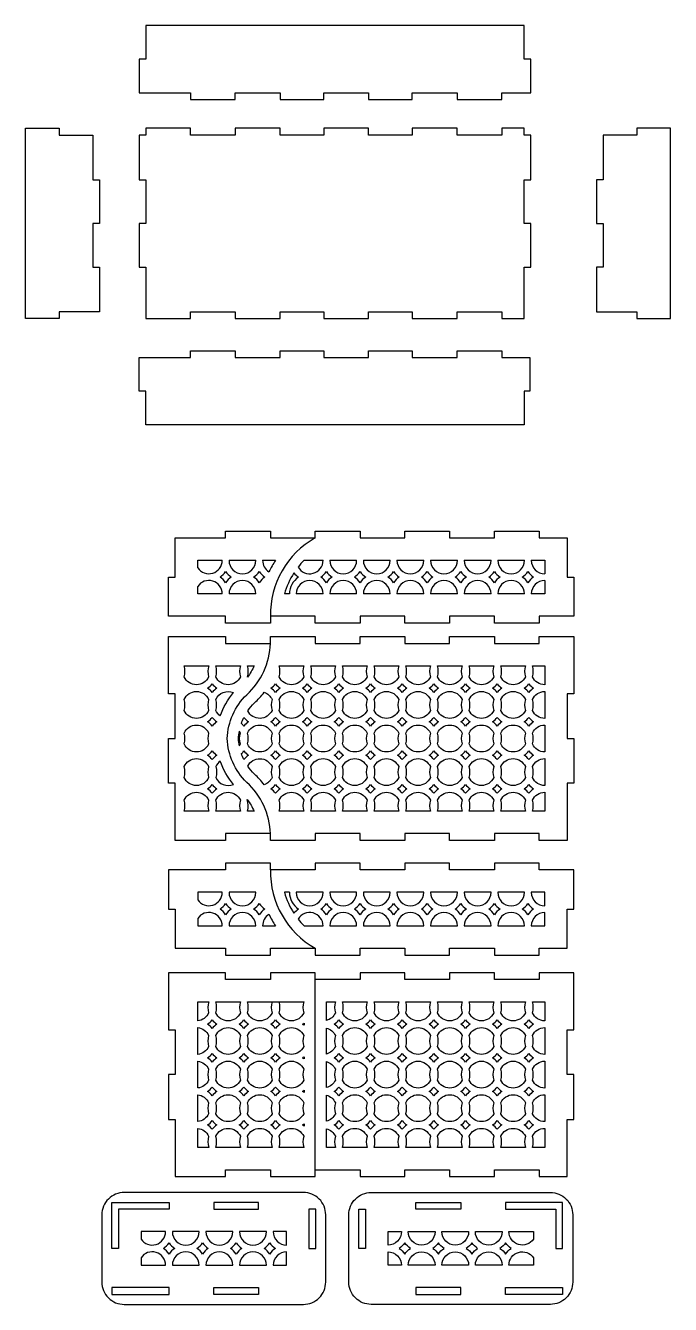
# Model space of a CAD drawing. Header units: millimetres. Extents: x 5253 to 5976, y 1394 to 1966.
# Drawn here: x 5253 to 5541, y 1394 to 1966 of the extents above; entities that cross this region are included whole.
import ezdxf

# ---------------------------------------------------------------- set-up
doc = ezdxf.new("R2010")
doc.units = ezdxf.units.MM

msp = doc.modelspace()

# ---------------------------------------------------------------- linework, layer by layer
msp.add_line((5382.72, 1454.64), (5382.72, 1539.64))
for points in [[(5327.04, 1935.67), (5327.04, 1932.67), (5347.04, 1932.67), (5347.04, 1935.67), (5367.04, 1935.67), (5367.04, 1932.67), (5386.54, 1932.67), (5386.54, 1935.67), (5406.54, 1935.67), (5406.54, 1932.67), (5426.04, 1932.67), (5426.04, 1935.67), (5446.04, 1935.67), (5446.04, 1932.67), (5466.04, 1932.67), (5466.04, 1935.67), (5476.04, 1935.67), (5479.04, 1935.67), (5479.04, 1950.67), (5476.04, 1950.67), (5476.04, 1965.67), (5307.04, 1965.67), (5307.04, 1950.67), (5304.04, 1950.67), (5304.04, 1935.67), (5307.04, 1935.67)], [(5283.37, 1877.28), (5283.37, 1857.78), (5286.37, 1857.78), (5286.37, 1837.78), (5283.37, 1837.78), (5268.37, 1837.78), (5268.37, 1834.78), (5253.37, 1834.78), (5253.37, 1837.78), (5253.37, 1916.78), (5253.37, 1919.78), (5268.37, 1919.78), (5268.37, 1916.78), (5283.37, 1916.78), (5283.37, 1896.78), (5286.37, 1896.78), (5286.37, 1877.28)], [(5307.04, 1896.78), (5307.04, 1877.28), (5304.04, 1877.28), (5304.04, 1857.78), (5307.04, 1857.78), (5307.04, 1837.78), (5307.04, 1834.78), (5327.04, 1834.78), (5327.04, 1837.78), (5347.04, 1837.78), (5347.04, 1834.78), (5367.04, 1834.78), (5367.04, 1837.78), (5386.54, 1837.78), (5386.54, 1834.78), (5406.54, 1834.78), (5406.54, 1837.78), (5426.04, 1837.78), (5426.04, 1834.78), (5446.04, 1834.78), (5446.04, 1837.78), (5466.04, 1837.78), (5466.04, 1834.78), (5476.04, 1834.78), (5476.04, 1837.78), (5476.04, 1857.78), (5479.04, 1857.78), (5479.04, 1877.28), (5476.04, 1877.28), (5476.04, 1896.78), (5479.04, 1896.78), (5479.04, 1916.78), (5476.04, 1916.78), (5476.04, 1919.78), (5466.04, 1919.78), (5466.04, 1916.78), (5446.04, 1916.78), (5446.04, 1919.78), (5426.04, 1919.78), (5426.04, 1916.78), (5406.54, 1916.78), (5406.54, 1919.78), (5386.54, 1919.78), (5386.54, 1916.78), (5367.04, 1916.78), (5367.04, 1919.78), (5347.04, 1919.78), (5347.04, 1916.78), (5327.04, 1916.78), (5327.04, 1919.78), (5307.04, 1919.78), (5307.04, 1916.78), (5304.04, 1916.78), (5304.04, 1896.78)], [(5511.34, 1877.28), (5511.34, 1857.78), (5508.34, 1857.78), (5508.34, 1837.78), (5511.34, 1837.78), (5526.34, 1837.78), (5526.34, 1834.78), (5541.34, 1834.78), (5541.34, 1837.78), (5541.34, 1916.78), (5541.34, 1919.78), (5526.34, 1919.78), (5526.34, 1916.78), (5511.34, 1916.78), (5511.34, 1896.78), (5508.34, 1896.78), (5508.34, 1877.28)], [(5327.04, 1817.35), (5327.04, 1820.35), (5347.04, 1820.35), (5347.04, 1817.35), (5367.04, 1817.35), (5367.04, 1820.35), (5386.54, 1820.35), (5386.54, 1817.35), (5406.54, 1817.35), (5406.54, 1820.35), (5426.04, 1820.35), (5426.04, 1817.35), (5446.04, 1817.35), (5446.04, 1820.35), (5466.04, 1820.35), (5466.04, 1817.35), (5476.04, 1817.35), (5478.54, 1817.35), (5478.54, 1802.35), (5476.04, 1802.35), (5476.04, 1787.35), (5307.04, 1787.35), (5307.04, 1802.35), (5304.04, 1802.35), (5304.04, 1817.35), (5307.04, 1817.35)], [(5422.72, 1698.83), (5422.72, 1701.83), (5402.72, 1701.83), (5402.72, 1698.83), (5382.72, 1698.83), (5382.72, 1701.83), (5362.72, 1701.83), (5362.72, 1698.83), (5342.72, 1698.83), (5342.72, 1701.83), (5317.22, 1701.83), (5317.22, 1719.33), (5320.22, 1719.33), (5320.22, 1736.83), (5342.72, 1736.83), (5342.72, 1739.83), (5362.72, 1739.83), (5362.72, 1736.83), (5382.72, 1736.83), (5382.72, 1739.83), (5402.72, 1739.83), (5402.72, 1736.83), (5422.72, 1736.83), (5422.72, 1739.83), (5442.72, 1739.83), (5442.72, 1736.83), (5462.72, 1736.83), (5462.72, 1739.83), (5482.72, 1739.83), (5482.72, 1736.83), (5495.22, 1736.83), (5495.22, 1719.33), (5498.22, 1719.33), (5498.22, 1701.83), (5482.72, 1701.83), (5482.72, 1698.83), (5462.72, 1698.83), (5462.72, 1701.83), (5442.72, 1701.83), (5442.72, 1698.83)], [(5382.72, 1591.55), (5382.72, 1588.55), (5362.72, 1588.55), (5362.72, 1591.55), (5342.72, 1591.55), (5342.72, 1588.55), (5317.22, 1588.55), (5317.22, 1571.05), (5320.22, 1571.05), (5320.22, 1553.55), (5342.72, 1553.55), (5342.72, 1550.55), (5362.72, 1550.55), (5362.72, 1553.55), (5382.72, 1553.55), (5382.72, 1550.55), (5402.72, 1550.55), (5402.72, 1553.55), (5422.72, 1553.55), (5422.72, 1550.55), (5442.72, 1550.55), (5442.72, 1553.55), (5462.72, 1553.55), (5462.72, 1550.55), (5482.72, 1550.55), (5482.72, 1553.55), (5495.22, 1553.55), (5495.22, 1571.05), (5498.22, 1571.05), (5498.22, 1588.55), (5482.72, 1588.55), (5482.72, 1591.55), (5462.72, 1591.55), (5462.72, 1588.55), (5442.72, 1588.55), (5442.72, 1591.55), (5422.72, 1591.55), (5422.72, 1588.55), (5402.72, 1588.55), (5402.72, 1591.55)], [(5294.92, 1437), (5294.92, 1419.5), (5291.92, 1419.5), (5291.92, 1437), (5291.92, 1440), (5294.92, 1440), (5317.42, 1440), (5317.42, 1437)], [(5337.42, 1440), (5337.42, 1437), (5357.42, 1437), (5357.42, 1440)], [(5447.72, 1440), (5447.72, 1437), (5427.72, 1437), (5427.72, 1440)], [(5490.22, 1437), (5490.22, 1419.5), (5493.22, 1419.5), (5493.22, 1437), (5493.22, 1440), (5490.22, 1440), (5467.72, 1440), (5467.72, 1437)], [(5382.92, 1419.5), (5382.92, 1437), (5379.92, 1437), (5379.92, 1419.5)], [(5402.22, 1419.5), (5402.22, 1437), (5405.22, 1437), (5405.22, 1419.5)], [(5294.92, 1402), (5291.92, 1402), (5291.92, 1399), (5294.92, 1399), (5317.42, 1399), (5317.42, 1402)], [(5337.42, 1399), (5337.42, 1402), (5357.42, 1402), (5357.42, 1399)], [(5447.72, 1399), (5447.72, 1402), (5427.72, 1402), (5427.72, 1399)], [(5490.22, 1402), (5493.22, 1402), (5493.22, 1399), (5490.22, 1399), (5467.72, 1399), (5467.72, 1402)]]:
    msp.add_lwpolyline(points, close=True)
for points in [[(5330.22, 1723.52), (5330.22, 1726.83), (5341.22, 1726.83)], [(5344.22, 1726.83), (5356.22, 1726.83)], [(5359.22, 1726.83), (5364.94, 1726.83)], [(5377.75, 1726.83), (5386.22, 1726.83)], [(5389.22, 1726.83), (5401.22, 1726.83)], [(5404.22, 1726.83), (5416.22, 1726.83)], [(5419.22, 1726.83), (5431.22, 1726.83)], [(5434.22, 1726.83), (5446.22, 1726.83)], [(5449.22, 1726.83), (5461.22, 1726.83)], [(5464.22, 1726.83), (5476.22, 1726.83)], [(5479.22, 1726.83), (5485.22, 1726.83), (5485.22, 1720.83)], [(5341.22, 1711.83), (5330.22, 1711.83), (5330.22, 1715.15)], [(5485.22, 1717.83), (5485.22, 1711.83), (5479.22, 1711.83)], [(5356.22, 1711.83), (5344.22, 1711.83)], [(5371.22, 1711.83), (5368.99, 1711.83)], [(5386.22, 1711.83), (5374.22, 1711.83)], [(5401.22, 1711.83), (5389.22, 1711.83)], [(5416.22, 1711.83), (5404.22, 1711.83)], [(5431.22, 1711.83), (5419.22, 1711.83)], [(5446.22, 1711.83), (5434.22, 1711.83)], [(5461.22, 1711.83), (5449.22, 1711.83)], [(5476.22, 1711.83), (5464.22, 1711.83)], [(5495.22, 1627.25), (5495.22, 1601.75), (5482.72, 1601.75), (5482.72, 1604.75), (5462.72, 1604.75), (5462.72, 1601.75), (5442.72, 1601.75), (5442.72, 1604.75), (5422.72, 1604.75), (5422.72, 1601.75), (5402.72, 1601.75), (5402.72, 1604.75), (5382.72, 1604.75), (5382.72, 1601.75), (5362.72, 1601.75), (5362.72, 1604.75), (5342.72, 1604.75), (5342.72, 1601.75), (5320.22, 1601.75), (5320.22, 1627.25), (5317.22, 1627.25), (5317.22, 1647.25), (5320.22, 1647.25), (5320.22, 1667.25), (5317.22, 1667.25), (5317.22, 1692.75), (5342.72, 1692.75), (5342.72, 1689.75), (5362.72, 1689.75), (5362.72, 1692.75), (5382.72, 1692.75), (5382.72, 1689.75), (5402.72, 1689.75), (5402.72, 1692.75), (5422.72, 1692.75), (5422.72, 1689.75), (5442.72, 1689.75), (5442.72, 1692.75), (5462.72, 1692.75), (5462.72, 1689.75), (5482.72, 1689.75), (5482.72, 1692.75), (5498.22, 1692.75), (5498.22, 1667.25), (5495.22, 1667.25), (5495.22, 1647.25), (5498.22, 1647.25), (5498.22, 1627.25), (5495.22, 1627.25)], [(5341.22, 1578.55), (5330.22, 1578.55), (5330.22, 1575.23)], [(5356.22, 1578.55), (5344.22, 1578.55)], [(5371.22, 1578.55), (5368.99, 1578.55)], [(5386.22, 1578.55), (5374.22, 1578.55)], [(5401.22, 1578.55), (5389.22, 1578.55)], [(5416.22, 1578.55), (5404.22, 1578.55)], [(5431.22, 1578.55), (5419.22, 1578.55)], [(5446.22, 1578.55), (5434.22, 1578.55)], [(5461.22, 1578.55), (5449.22, 1578.55)], [(5476.22, 1578.55), (5464.22, 1578.55)], [(5485.22, 1572.55), (5485.22, 1578.55), (5479.22, 1578.55)], [(5330.22, 1566.87), (5330.22, 1563.55), (5341.22, 1563.55)], [(5479.22, 1563.55), (5485.22, 1563.55), (5485.22, 1569.55)], [(5344.22, 1563.55), (5356.22, 1563.55)], [(5359.22, 1563.55), (5364.94, 1563.55)], [(5377.75, 1563.55), (5386.22, 1563.55)], [(5389.22, 1563.55), (5401.22, 1563.55)], [(5404.22, 1563.55), (5416.22, 1563.55)], [(5419.22, 1563.55), (5431.22, 1563.55)], [(5434.22, 1563.55), (5446.22, 1563.55)], [(5449.22, 1563.55), (5461.22, 1563.55)], [(5464.22, 1563.55), (5476.22, 1563.55)], [(5495.22, 1477.14), (5498.22, 1477.14), (5498.22, 1497.14), (5495.22, 1497.14), (5495.22, 1517.14), (5498.22, 1517.14), (5498.22, 1542.64), (5482.72, 1542.64), (5482.72, 1539.64), (5462.72, 1539.64), (5462.72, 1542.64), (5442.72, 1542.64), (5442.72, 1539.64), (5422.72, 1539.64), (5422.72, 1542.64), (5402.72, 1542.64), (5402.72, 1539.64), (5382.72, 1539.64), (5382.72, 1542.64), (5362.72, 1542.64), (5362.72, 1539.64), (5342.72, 1539.64), (5342.72, 1542.64), (5320.22, 1542.64), (5317.22, 1542.64), (5317.22, 1539.64), (5317.22, 1517.14), (5320.22, 1517.14), (5320.22, 1497.14), (5317.22, 1497.14), (5317.22, 1477.14), (5320.22, 1477.14), (5320.22, 1454.64), (5320.22, 1451.64), (5342.72, 1451.64), (5342.72, 1454.64), (5362.72, 1454.64), (5362.72, 1451.64), (5382.72, 1451.64), (5382.72, 1454.64), (5402.72, 1454.64), (5402.72, 1451.64), (5422.72, 1451.64), (5422.72, 1454.64), (5442.72, 1454.64), (5442.72, 1451.64), (5462.72, 1451.64), (5462.72, 1454.64), (5482.72, 1454.64), (5482.72, 1451.64), (5495.22, 1451.64), (5495.22, 1454.64), (5495.22, 1477.14)], [(5338.3, 1529.64), (5349.29, 1529.64)], [(5352.44, 1529.64), (5377.72, 1529.64)], [(5349.29, 1464.64), (5338.3, 1464.64)], [(5363.44, 1464.64), (5352.44, 1464.64)], [(5377.72, 1464.64), (5366.58, 1464.64)]]:
    msp.add_lwpolyline(points)
for points in [[(5362.72, 1604.75, 0.204168), (5352.15, 1627.67, -0.193197), (5343.46, 1647.25, -0.193197), (5352.15, 1666.82, 0.204168), (5362.72, 1689.75)], [(5352.52, 1674.67, -0.005943), (5352.46, 1674.8, 0.14), (5352.44, 1679.75), (5355.43, 1679.75, -0.05393), (5352.52, 1674.67)], [(5340.33, 1657.35, -0.134628), (5338.32, 1659.8, 0.138325), (5338.32, 1664.69, -0.412208), (5346.2, 1667.74)], [(5340.33, 1657.35, -0.089138), (5346.2, 1667.74, -0.089138)], [(5348.83, 1643.98, -0.034642), (5348.46, 1647.25, -0.034642), (5348.83, 1650.51, -0.034642)], [(5348.83, 1643.98, 0.039061), (5349.28, 1644.8, -0.138325), (5349.28, 1649.69, 0.039061), (5348.83, 1650.51)], [(5330.22, 1529.64), (5335.15, 1529.64, 0.14), (5335.13, 1524.69, -0.270678), (5330.22, 1521.16), (5330.22, 1529.64), (5335.15, 1529.64)], [(5335.15, 1464.64), (5330.22, 1464.64), (5330.22, 1473.11, -0.270678), (5335.13, 1469.58, 0.14), (5335.15, 1464.64), (5330.22, 1464.64)]]:
    msp.add_lwpolyline(points, format="xyb")
for points in [[(5335.13, 1674.8, -0.64906), (5324.17, 1674.8, 0.14), (5324.16, 1679.75), (5335.15, 1679.75, 0.14)], [(5349.28, 1674.8, -0.64906), (5338.32, 1674.8, 0.14), (5338.3, 1679.75), (5349.29, 1679.75, 0.14)], [(5377.56, 1674.8, -0.64906), (5366.6, 1674.8, 0.14), (5366.58, 1679.75), (5377.58, 1679.75, 0.14)], [(5391.7, 1674.8, -0.64906), (5380.74, 1674.8, 0.14), (5380.73, 1679.75), (5391.72, 1679.75, 0.14)], [(5405.85, 1674.8, -0.64906), (5394.89, 1674.8, 0.14), (5394.87, 1679.75), (5405.86, 1679.75, 0.14)], [(5419.99, 1674.8, -0.64906), (5409.03, 1674.8, 0.14), (5409.01, 1679.75), (5420, 1679.75, 0.14)], [(5434.13, 1674.8, -0.64906), (5423.17, 1674.8, 0.14), (5423.15, 1679.75), (5434.15, 1679.75, 0.14)], [(5448.27, 1674.8, -0.64906), (5437.31, 1674.8, 0.14), (5437.3, 1679.75), (5448.29, 1679.75, 0.14)], [(5462.41, 1674.8, -0.64906), (5451.45, 1674.8, 0.14), (5451.44, 1679.75), (5462.43, 1679.75, 0.14)], [(5476.56, 1674.8, -0.64906), (5465.6, 1674.8, 0.14), (5465.58, 1679.75), (5476.57, 1679.75, 0.14)], [(5479.74, 1674.8, 0.14), (5479.72, 1679.75), (5485.22, 1679.75), (5485.22, 1671.25, -0.29608)], [(5335.13, 1659.8, -0.64906), (5324.17, 1659.8, 0.138325), (5324.17, 1664.69, -0.64906), (5335.13, 1664.69, 0.138325)], [(5336.73, 1667.81, 0.079693), (5334.63, 1669.75, 0.079693), (5336.73, 1671.68, 0.079693), (5338.82, 1669.75, 0.079693)], [(5363.42, 1664.69, 0.138325), (5363.42, 1659.8, -0.63473), (5352.56, 1659.58, -0.049493), (5355.57, 1663.18, 0.043307), (5359.94, 1667.9, -0.205753)], [(5365.01, 1667.81, 0.079693), (5362.91, 1669.75, 0.079693), (5365.01, 1671.68, 0.079693), (5367.11, 1669.75, 0.079693)], [(5377.56, 1659.8, -0.64906), (5366.6, 1659.8, 0.138325), (5366.6, 1664.69, -0.64906), (5377.56, 1664.69, 0.138325)], [(5379.15, 1667.81, 0.079693), (5377.06, 1669.75, 0.079693), (5379.15, 1671.68, 0.079693), (5381.25, 1669.75, 0.079693)], [(5391.7, 1659.8, -0.64906), (5380.74, 1659.8, 0.138325), (5380.74, 1664.69, -0.64906), (5391.7, 1664.69, 0.138325)], [(5393.29, 1667.81, 0.079693), (5391.2, 1669.75, 0.079693), (5393.29, 1671.68, 0.079693), (5395.39, 1669.75, 0.079693)], [(5405.85, 1659.8, -0.64906), (5394.89, 1659.8, 0.138325), (5394.89, 1664.69, -0.64906), (5405.85, 1664.69, 0.138325)], [(5407.44, 1667.81, 0.079693), (5405.34, 1669.75, 0.079693), (5407.44, 1671.68, 0.079693), (5409.53, 1669.75, 0.079693)], [(5419.99, 1659.8, -0.64906), (5409.03, 1659.8, 0.138325), (5409.03, 1664.69, -0.64906), (5419.99, 1664.69, 0.138325)], [(5421.58, 1667.81, 0.079693), (5419.48, 1669.75, 0.079693), (5421.58, 1671.68, 0.079693), (5423.67, 1669.75, 0.079693)], [(5434.13, 1659.8, -0.64906), (5423.17, 1659.8, 0.138325), (5423.17, 1664.69, -0.64906), (5434.13, 1664.69, 0.138325)], [(5435.72, 1667.81, 0.079693), (5433.62, 1669.75, 0.079693), (5435.72, 1671.68, 0.079693), (5437.82, 1669.75, 0.079693)], [(5448.27, 1659.8, -0.64906), (5437.31, 1659.8, 0.138325), (5437.31, 1664.69, -0.64906), (5448.27, 1664.69, 0.138325)], [(5449.86, 1667.81, 0.079693), (5447.77, 1669.75, 0.079693), (5449.86, 1671.68, 0.079693), (5451.96, 1669.75, 0.079693)], [(5462.41, 1659.8, -0.64906), (5451.45, 1659.8, 0.138325), (5451.45, 1664.69, -0.64906), (5462.41, 1664.69, 0.138325)], [(5464.01, 1667.81, 0.079693), (5461.91, 1669.75, 0.079693), (5464.01, 1671.68, 0.079693), (5466.1, 1669.75, 0.079693)], [(5476.56, 1659.8, -0.64906), (5465.6, 1659.8, 0.138325), (5465.6, 1664.69, -0.64906), (5476.56, 1664.69, 0.138325)], [(5478.15, 1667.81, 0.079693), (5476.05, 1669.75, 0.079693), (5478.15, 1671.68, 0.079693), (5480.24, 1669.75, 0.079693)], [(5479.74, 1664.69, -0.29608), (5485.22, 1668.25), (5485.22, 1656.25, -0.29608), (5479.74, 1659.8, 0.138325)], [(5336.73, 1652.81, 0.079693), (5334.63, 1654.75, 0.079693), (5336.73, 1656.68, 0.079693), (5338.82, 1654.75, 0.079693)], [(5352.96, 1654.75, 0.079693), (5350.87, 1652.81, 0.045266), (5349.75, 1654, -0.030611), (5350.87, 1656.68, 0.079621)], [(5365.01, 1652.81, 0.079693), (5362.91, 1654.75, 0.079693), (5365.01, 1656.68, 0.079693), (5367.11, 1654.75, 0.079693)], [(5379.15, 1652.81, 0.079693), (5377.06, 1654.75, 0.079693), (5379.15, 1656.68, 0.079693), (5381.25, 1654.75, 0.079693)], [(5393.29, 1652.81, 0.079693), (5391.2, 1654.75, 0.079693), (5393.29, 1656.68, 0.079693), (5395.39, 1654.75, 0.079693)], [(5407.44, 1652.81, 0.079693), (5405.34, 1654.75, 0.079693), (5407.44, 1656.68, 0.079693), (5409.53, 1654.75, 0.079693)], [(5421.58, 1652.81, 0.079693), (5419.48, 1654.75, 0.079693), (5421.58, 1656.68, 0.079693), (5423.67, 1654.75, 0.079693)], [(5435.72, 1652.81, 0.079693), (5433.62, 1654.75, 0.079693), (5435.72, 1656.68, 0.079693), (5437.82, 1654.75, 0.079693)], [(5449.86, 1652.81, 0.079693), (5447.77, 1654.75, 0.079693), (5449.86, 1656.68, 0.079693), (5451.96, 1654.75, 0.079693)], [(5464.01, 1652.81, 0.079693), (5461.91, 1654.75, 0.079693), (5464.01, 1656.68, 0.079693), (5466.1, 1654.75, 0.079693)], [(5478.15, 1652.81, 0.079693), (5476.05, 1654.75, 0.079693), (5478.15, 1656.68, 0.079693), (5480.24, 1654.75, 0.079693)], [(5335.13, 1644.8, -0.64906), (5324.17, 1644.8, 0.138325), (5324.17, 1649.69, -0.64906), (5335.13, 1649.69, 0.138325)], [(5363.42, 1644.8, -0.64906), (5352.46, 1644.8, 0.138325), (5352.46, 1649.69, -0.64906), (5363.42, 1649.69, 0.138325)], [(5377.56, 1644.8, -0.64906), (5366.6, 1644.8, 0.138325), (5366.6, 1649.69, -0.64906), (5377.56, 1649.69, 0.138325)], [(5391.7, 1644.8, -0.64906), (5380.74, 1644.8, 0.138325), (5380.74, 1649.69, -0.64906), (5391.7, 1649.69, 0.138325)], [(5405.85, 1644.8, -0.64906), (5394.89, 1644.8, 0.138325), (5394.89, 1649.69, -0.64906), (5405.85, 1649.69, 0.138325)], [(5419.99, 1644.8, -0.64906), (5409.03, 1644.8, 0.138325), (5409.03, 1649.69, -0.64906), (5419.99, 1649.69, 0.138325)], [(5434.13, 1644.8, -0.64906), (5423.17, 1644.8, 0.138325), (5423.17, 1649.69, -0.64906), (5434.13, 1649.69, 0.138325)], [(5448.27, 1644.8, -0.64906), (5437.31, 1644.8, 0.138325), (5437.31, 1649.69, -0.64906), (5448.27, 1649.69, 0.138325)], [(5462.41, 1644.8, -0.64906), (5451.45, 1644.8, 0.138325), (5451.45, 1649.69, -0.64906), (5462.41, 1649.69, 0.138325)], [(5476.56, 1644.8, -0.64906), (5465.6, 1644.8, 0.138325), (5465.6, 1649.69, -0.64906), (5476.56, 1649.69, 0.138325)], [(5479.74, 1649.69, -0.29608), (5485.22, 1653.25), (5485.22, 1641.25, -0.29608), (5479.74, 1644.8, 0.138325)], [(5336.73, 1637.81, 0.079693), (5334.63, 1639.75, 0.079693), (5336.73, 1641.68, 0.079693), (5338.82, 1639.75, 0.079693)], [(5350.87, 1637.82, -0.030611), (5349.75, 1640.5, 0.045266), (5350.87, 1641.68, 0.079693), (5352.96, 1639.75, 0.079621)], [(5365.01, 1637.81, 0.079693), (5362.91, 1639.75, 0.079693), (5365.01, 1641.68, 0.079693), (5367.11, 1639.75, 0.079693)], [(5379.15, 1637.81, 0.079693), (5377.06, 1639.75, 0.079693), (5379.15, 1641.68, 0.079693), (5381.25, 1639.75, 0.079693)], [(5393.29, 1637.81, 0.079693), (5391.2, 1639.75, 0.079693), (5393.29, 1641.68, 0.079693), (5395.39, 1639.75, 0.079693)], [(5407.44, 1637.81, 0.079693), (5405.34, 1639.75, 0.079693), (5407.44, 1641.68, 0.079693), (5409.53, 1639.75, 0.079693)], [(5421.58, 1637.81, 0.079693), (5419.48, 1639.75, 0.079693), (5421.58, 1641.68, 0.079693), (5423.67, 1639.75, 0.079693)], [(5435.72, 1637.81, 0.079693), (5433.62, 1639.75, 0.079693), (5435.72, 1641.68, 0.079693), (5437.82, 1639.75, 0.079693)], [(5449.86, 1637.81, 0.079693), (5447.77, 1639.75, 0.079693), (5449.86, 1641.68, 0.079693), (5451.96, 1639.75, 0.079693)], [(5464.01, 1637.81, 0.079693), (5461.91, 1639.75, 0.079693), (5464.01, 1641.68, 0.079693), (5466.1, 1639.75, 0.079693)], [(5478.15, 1637.81, 0.079693), (5476.05, 1639.75, 0.079693), (5478.15, 1641.68, 0.079693), (5480.24, 1639.75, 0.079693)], [(5335.13, 1629.8, -0.64906), (5324.17, 1629.8, 0.138325), (5324.17, 1634.69, -0.64906), (5335.13, 1634.69, 0.138325)], [(5338.32, 1629.8, 0.412208), (5346.2, 1626.75, -0.089138), (5340.33, 1637.14, 0.134628), (5338.32, 1634.69, -0.138325)], [(5363.42, 1634.69, 0.138325), (5363.42, 1629.8, -0.205753), (5359.94, 1626.59, 0.043307), (5355.57, 1631.32, -0.049493), (5352.56, 1634.91, -0.63473)], [(5377.56, 1629.8, -0.64906), (5366.6, 1629.8, 0.138325), (5366.6, 1634.69, -0.64906), (5377.56, 1634.69, 0.138325)], [(5391.7, 1629.8, -0.64906), (5380.74, 1629.8, 0.138325), (5380.74, 1634.69, -0.64906), (5391.7, 1634.69, 0.138325)], [(5405.85, 1629.8, -0.64906), (5394.89, 1629.8, 0.138325), (5394.89, 1634.69, -0.64906), (5405.85, 1634.69, 0.138325)], [(5419.99, 1629.8, -0.64906), (5409.03, 1629.8, 0.138325), (5409.03, 1634.69, -0.64906), (5419.99, 1634.69, 0.138325)], [(5434.13, 1629.8, -0.64906), (5423.17, 1629.8, 0.138325), (5423.17, 1634.69, -0.64906), (5434.13, 1634.69, 0.138325)], [(5448.27, 1629.8, -0.64906), (5437.31, 1629.8, 0.138325), (5437.31, 1634.69, -0.64906), (5448.27, 1634.69, 0.138325)], [(5462.41, 1629.8, -0.64906), (5451.45, 1629.8, 0.138325), (5451.45, 1634.69, -0.64906), (5462.41, 1634.69, 0.138325)], [(5476.56, 1629.8, -0.64906), (5465.6, 1629.8, 0.138325), (5465.6, 1634.69, -0.64906), (5476.56, 1634.69, 0.138325)], [(5479.74, 1634.69, -0.29608), (5485.22, 1638.25), (5485.22, 1626.25, -0.29608), (5479.74, 1629.8, 0.138325)], [(5335.15, 1614.75), (5324.16, 1614.75, 0.14), (5324.17, 1619.69, -0.64906), (5335.13, 1619.69, 0.14)], [(5336.73, 1622.81, 0.079693), (5334.63, 1624.75, 0.079693), (5336.73, 1626.68, 0.079693), (5338.82, 1624.75, 0.079693)], [(5349.29, 1614.75), (5338.3, 1614.75, 0.14), (5338.32, 1619.69, -0.64906), (5349.28, 1619.69, 0.14)], [(5365.01, 1622.81, 0.079693), (5362.91, 1624.75, 0.079693), (5365.01, 1626.68, 0.079693), (5367.11, 1624.75, 0.079693)], [(5377.58, 1614.75), (5366.58, 1614.75, 0.14), (5366.6, 1619.69, -0.64906), (5377.56, 1619.69, 0.14)], [(5379.15, 1622.81, 0.079693), (5377.06, 1624.75, 0.079693), (5379.15, 1626.68, 0.079693), (5381.25, 1624.75, 0.079693)], [(5391.72, 1614.75), (5380.73, 1614.75, 0.14), (5380.74, 1619.69, -0.64906), (5391.7, 1619.69, 0.14)], [(5393.29, 1622.81, 0.079693), (5391.2, 1624.75, 0.079693), (5393.29, 1626.68, 0.079693), (5395.39, 1624.75, 0.079693)], [(5405.86, 1614.75), (5394.87, 1614.75, 0.14), (5394.89, 1619.69, -0.64906), (5405.85, 1619.69, 0.14)], [(5407.44, 1622.81, 0.079693), (5405.34, 1624.75, 0.079693), (5407.44, 1626.68, 0.079693), (5409.53, 1624.75, 0.079693)], [(5420, 1614.75), (5409.01, 1614.75, 0.14), (5409.03, 1619.69, -0.64906), (5419.99, 1619.69, 0.14)], [(5421.58, 1622.81, 0.079693), (5419.48, 1624.75, 0.079693), (5421.58, 1626.68, 0.079693), (5423.67, 1624.75, 0.079693)], [(5434.15, 1614.75), (5423.15, 1614.75, 0.14), (5423.17, 1619.69, -0.64906), (5434.13, 1619.69, 0.14)], [(5435.72, 1622.81, 0.079693), (5433.62, 1624.75, 0.079693), (5435.72, 1626.68, 0.079693), (5437.82, 1624.75, 0.079693)], [(5448.29, 1614.75), (5437.3, 1614.75, 0.14), (5437.31, 1619.69, -0.64906), (5448.27, 1619.69, 0.14)], [(5449.86, 1622.81, 0.079693), (5447.77, 1624.75, 0.079693), (5449.86, 1626.68, 0.079693), (5451.96, 1624.75, 0.079693)], [(5462.43, 1614.75), (5451.44, 1614.75, 0.14), (5451.45, 1619.69, -0.64906), (5462.41, 1619.69, 0.14)], [(5464.01, 1622.81, 0.079693), (5461.91, 1624.75, 0.079693), (5464.01, 1626.68, 0.079693), (5466.1, 1624.75, 0.079693)], [(5476.57, 1614.75), (5465.58, 1614.75, 0.14), (5465.6, 1619.69, -0.64906), (5476.56, 1619.69, 0.14)], [(5478.15, 1622.81, 0.079693), (5476.05, 1624.75, 0.079693), (5478.15, 1626.68, 0.079693), (5480.24, 1624.75, 0.079693)], [(5485.22, 1623.25), (5485.22, 1614.75), (5479.72, 1614.75, 0.14), (5479.74, 1619.69, -0.29608)], [(5352.35, 1620.05, -0.056558), (5355.43, 1614.75), (5352.44, 1614.75, 0.15065)], [(5349.28, 1524.69, -0.64906), (5338.32, 1524.69, 0.14), (5338.3, 1529.64), (5349.29, 1529.64, 0.14)], [(5363.42, 1524.69, -0.64906), (5352.46, 1524.69, 0.14), (5352.44, 1529.64), (5363.44, 1529.64, 0.14)], [(5377.56, 1524.69, -0.64906), (5366.6, 1524.69, 0.14), (5366.58, 1529.64), (5377.58, 1529.64, 0.14)], [(5387.72, 1529.64), (5391.72, 1529.64, 0.14), (5391.7, 1524.69, -0.228775), (5387.72, 1521.33)], [(5405.85, 1524.69, -0.64906), (5394.89, 1524.69, 0.14), (5394.87, 1529.64), (5405.86, 1529.64, 0.14)], [(5419.99, 1524.69, -0.64906), (5409.03, 1524.69, 0.14), (5409.01, 1529.64), (5420, 1529.64, 0.14)], [(5434.13, 1524.69, -0.64906), (5423.17, 1524.69, 0.14), (5423.15, 1529.64), (5434.15, 1529.64, 0.14)], [(5448.27, 1524.69, -0.64906), (5437.31, 1524.69, 0.14), (5437.3, 1529.64), (5448.29, 1529.64, 0.14)], [(5462.41, 1524.69, -0.64906), (5451.45, 1524.69, 0.14), (5451.44, 1529.64), (5462.43, 1529.64, 0.14)], [(5476.56, 1524.69, -0.64906), (5465.6, 1524.69, 0.14), (5465.58, 1529.64), (5476.57, 1529.64, 0.14)], [(5479.74, 1524.69, 0.14), (5479.72, 1529.64), (5485.22, 1529.64), (5485.22, 1521.14, -0.29608)], [(5336.73, 1517.71, 0.079693), (5334.63, 1519.64, 0.079693), (5336.73, 1521.57, 0.079693), (5338.82, 1519.64, 0.079693)], [(5350.87, 1517.71, 0.079693), (5348.77, 1519.64, 0.079693), (5350.87, 1521.57, 0.079693), (5352.96, 1519.64, 0.079693)], [(5365.01, 1517.71, 0.079693), (5362.91, 1519.64, 0.079693), (5365.01, 1521.57, 0.079693), (5367.11, 1519.64, 0.079693)], [(5377.72, 1519.15, 0.022796), (5377.06, 1519.64, 0.022796), (5377.72, 1520.12)], [(5393.29, 1517.71, 0.079693), (5391.2, 1519.64, 0.079693), (5393.29, 1521.57, 0.079693), (5395.39, 1519.64, 0.079693)], [(5407.44, 1517.71, 0.079693), (5405.34, 1519.64, 0.079693), (5407.44, 1521.57, 0.079693), (5409.53, 1519.64, 0.079693)], [(5421.58, 1517.71, 0.079693), (5419.48, 1519.64, 0.079693), (5421.58, 1521.57, 0.079693), (5423.67, 1519.64, 0.079693)], [(5435.72, 1517.71, 0.079693), (5433.62, 1519.64, 0.079693), (5435.72, 1521.57, 0.079693), (5437.82, 1519.64, 0.079693)], [(5449.86, 1517.71, 0.079693), (5447.77, 1519.64, 0.079693), (5449.86, 1521.57, 0.079693), (5451.96, 1519.64, 0.079693)], [(5464.01, 1517.71, 0.079693), (5461.91, 1519.64, 0.079693), (5464.01, 1521.57, 0.079693), (5466.1, 1519.64, 0.079693)], [(5478.15, 1517.71, 0.079693), (5476.05, 1519.64, 0.079693), (5478.15, 1521.57, 0.079693), (5480.24, 1519.64, 0.079693)], [(5330.22, 1518.11, -0.270678), (5335.13, 1514.58, 0.138325), (5335.13, 1509.69, -0.270678), (5330.22, 1506.16)], [(5349.28, 1509.69, -0.64906), (5338.32, 1509.69, 0.138325), (5338.32, 1514.58, -0.64906), (5349.28, 1514.58, 0.138325)], [(5363.42, 1509.69, -0.64906), (5352.46, 1509.69, 0.138325), (5352.46, 1514.58, -0.64906), (5363.42, 1514.58, 0.138325)], [(5377.56, 1509.69, -0.64906), (5366.6, 1509.69, 0.138325), (5366.6, 1514.58, -0.64906), (5377.56, 1514.58, 0.138325)], [(5387.72, 1517.95, -0.228775), (5391.7, 1514.58, 0.138325), (5391.7, 1509.69, -0.228775), (5387.72, 1506.33)], [(5405.85, 1509.69, -0.64906), (5394.89, 1509.69, 0.138325), (5394.89, 1514.58, -0.64906), (5405.85, 1514.58, 0.138325)], [(5419.99, 1509.69, -0.64906), (5409.03, 1509.69, 0.138325), (5409.03, 1514.58, -0.64906), (5419.99, 1514.58, 0.138325)], [(5434.13, 1509.69, -0.64906), (5423.17, 1509.69, 0.138325), (5423.17, 1514.58, -0.64906), (5434.13, 1514.58, 0.138325)], [(5448.27, 1509.69, -0.64906), (5437.31, 1509.69, 0.138325), (5437.31, 1514.58, -0.64906), (5448.27, 1514.58, 0.138325)], [(5462.41, 1509.69, -0.64906), (5451.45, 1509.69, 0.138325), (5451.45, 1514.58, -0.64906), (5462.41, 1514.58, 0.138325)], [(5476.56, 1509.69, -0.64906), (5465.6, 1509.69, 0.138325), (5465.6, 1514.58, -0.64906), (5476.56, 1514.58, 0.138325)], [(5479.74, 1514.58, -0.29608), (5485.22, 1518.14), (5485.22, 1506.14, -0.29608), (5479.74, 1509.69, 0.138325)], [(5330.22, 1503.11, -0.270678), (5335.13, 1499.58, 0.138325), (5335.13, 1494.69, -0.270678), (5330.22, 1491.16)], [(5336.73, 1502.71, 0.079693), (5334.63, 1504.64, 0.079693), (5336.73, 1506.57, 0.079693), (5338.82, 1504.64, 0.079693)], [(5349.28, 1494.69, -0.64906), (5338.32, 1494.69, 0.138325), (5338.32, 1499.58, -0.64906), (5349.28, 1499.58, 0.138325)], [(5350.87, 1502.71, 0.079693), (5348.77, 1504.64, 0.079693), (5350.87, 1506.57, 0.079693), (5352.96, 1504.64, 0.079693)], [(5363.42, 1494.69, -0.64906), (5352.46, 1494.69, 0.138325), (5352.46, 1499.58, -0.64906), (5363.42, 1499.58, 0.138325)], [(5365.01, 1502.71, 0.079693), (5362.91, 1504.64, 0.079693), (5365.01, 1506.57, 0.079693), (5367.11, 1504.64, 0.079693)], [(5377.56, 1494.69, -0.64906), (5366.6, 1494.69, 0.138325), (5366.6, 1499.58, -0.64906), (5377.56, 1499.58, 0.138325)], [(5377.72, 1504.15, 0.022796), (5377.06, 1504.64, 0.022796), (5377.72, 1505.12)], [(5387.72, 1502.95, -0.228775), (5391.7, 1499.58, 0.138325), (5391.7, 1494.69, -0.228775), (5387.72, 1491.33)], [(5393.29, 1502.71, 0.079693), (5391.2, 1504.64, 0.079693), (5393.29, 1506.57, 0.079693), (5395.39, 1504.64, 0.079693)], [(5405.85, 1494.69, -0.64906), (5394.89, 1494.69, 0.138325), (5394.89, 1499.58, -0.64906), (5405.85, 1499.58, 0.138325)], [(5407.44, 1502.71, 0.079693), (5405.34, 1504.64, 0.079693), (5407.44, 1506.57, 0.079693), (5409.53, 1504.64, 0.079693)], [(5419.99, 1494.69, -0.64906), (5409.03, 1494.69, 0.138325), (5409.03, 1499.58, -0.64906), (5419.99, 1499.58, 0.138325)], [(5421.58, 1502.71, 0.079693), (5419.48, 1504.64, 0.079693), (5421.58, 1506.57, 0.079693), (5423.67, 1504.64, 0.079693)], [(5434.13, 1494.69, -0.64906), (5423.17, 1494.69, 0.138325), (5423.17, 1499.58, -0.64906), (5434.13, 1499.58, 0.138325)], [(5435.72, 1502.71, 0.079693), (5433.62, 1504.64, 0.079693), (5435.72, 1506.57, 0.079693), (5437.82, 1504.64, 0.079693)], [(5448.27, 1494.69, -0.64906), (5437.31, 1494.69, 0.138325), (5437.31, 1499.58, -0.64906), (5448.27, 1499.58, 0.138325)], [(5449.86, 1502.71, 0.079693), (5447.77, 1504.64, 0.079693), (5449.86, 1506.57, 0.079693), (5451.96, 1504.64, 0.079693)], [(5462.41, 1494.69, -0.64906), (5451.45, 1494.69, 0.138325), (5451.45, 1499.58, -0.64906), (5462.41, 1499.58, 0.138325)], [(5464.01, 1502.71, 0.079693), (5461.91, 1504.64, 0.079693), (5464.01, 1506.57, 0.079693), (5466.1, 1504.64, 0.079693)], [(5476.56, 1494.69, -0.64906), (5465.6, 1494.69, 0.138325), (5465.6, 1499.58, -0.64906), (5476.56, 1499.58, 0.138325)], [(5478.15, 1502.71, 0.079693), (5476.05, 1504.64, 0.079693), (5478.15, 1506.57, 0.079693), (5480.24, 1504.64, 0.079693)], [(5479.74, 1499.58, -0.29608), (5485.22, 1503.14), (5485.22, 1491.14, -0.29608), (5479.74, 1494.69, 0.138325)], [(5336.73, 1487.71, 0.079693), (5334.63, 1489.64, 0.079693), (5336.73, 1491.57, 0.079693), (5338.82, 1489.64, 0.079693)], [(5350.87, 1487.71, 0.079693), (5348.77, 1489.64, 0.079693), (5350.87, 1491.57, 0.079693), (5352.96, 1489.64, 0.079693)], [(5365.01, 1487.71, 0.079693), (5362.91, 1489.64, 0.079693), (5365.01, 1491.57, 0.079693), (5367.11, 1489.64, 0.079693)], [(5393.29, 1487.71, 0.079693), (5391.2, 1489.64, 0.079693), (5393.29, 1491.57, 0.079693), (5395.39, 1489.64, 0.079693)], [(5407.44, 1487.71, 0.079693), (5405.34, 1489.64, 0.079693), (5407.44, 1491.57, 0.079693), (5409.53, 1489.64, 0.079693)], [(5421.58, 1487.71, 0.079693), (5419.48, 1489.64, 0.079693), (5421.58, 1491.57, 0.079693), (5423.67, 1489.64, 0.079693)], [(5435.72, 1487.71, 0.079693), (5433.62, 1489.64, 0.079693), (5435.72, 1491.57, 0.079693), (5437.82, 1489.64, 0.079693)], [(5449.86, 1487.71, 0.079693), (5447.77, 1489.64, 0.079693), (5449.86, 1491.57, 0.079693), (5451.96, 1489.64, 0.079693)], [(5464.01, 1487.71, 0.079693), (5461.91, 1489.64, 0.079693), (5464.01, 1491.57, 0.079693), (5466.1, 1489.64, 0.079693)], [(5478.15, 1487.71, 0.079693), (5476.05, 1489.64, 0.079693), (5478.15, 1491.57, 0.079693), (5480.24, 1489.64, 0.079693)], [(5330.22, 1488.11, -0.270678), (5335.13, 1484.58, 0.138325), (5335.13, 1479.69, -0.270678), (5330.22, 1476.16)], [(5349.28, 1479.69, -0.64906), (5338.32, 1479.69, 0.138325), (5338.32, 1484.58, -0.64906), (5349.28, 1484.58, 0.138325)], [(5363.42, 1479.69, -0.64906), (5352.46, 1479.69, 0.138325), (5352.46, 1484.58, -0.64906), (5363.42, 1484.58, 0.138325)], [(5377.56, 1479.69, -0.64906), (5366.6, 1479.69, 0.138325), (5366.6, 1484.58, -0.64906), (5377.56, 1484.58, 0.138325)], [(5377.72, 1489.15, 0.022796), (5377.06, 1489.64, 0.022796), (5377.72, 1490.12)], [(5387.72, 1487.95, -0.228775), (5391.7, 1484.58, 0.138325), (5391.7, 1479.69, -0.228775), (5387.72, 1476.33)], [(5405.85, 1479.69, -0.64906), (5394.89, 1479.69, 0.138325), (5394.89, 1484.58, -0.64906), (5405.85, 1484.58, 0.138325)], [(5419.99, 1479.69, -0.64906), (5409.03, 1479.69, 0.138325), (5409.03, 1484.58, -0.64906), (5419.99, 1484.58, 0.138325)], [(5434.13, 1479.69, -0.64906), (5423.17, 1479.69, 0.138325), (5423.17, 1484.58, -0.64906), (5434.13, 1484.58, 0.138325)], [(5448.27, 1479.69, -0.64906), (5437.31, 1479.69, 0.138325), (5437.31, 1484.58, -0.64906), (5448.27, 1484.58, 0.138325)], [(5462.41, 1479.69, -0.64906), (5451.45, 1479.69, 0.138325), (5451.45, 1484.58, -0.64906), (5462.41, 1484.58, 0.138325)], [(5476.56, 1479.69, -0.64906), (5465.6, 1479.69, 0.138325), (5465.6, 1484.58, -0.64906), (5476.56, 1484.58, 0.138325)], [(5479.74, 1484.58, -0.29608), (5485.22, 1488.14), (5485.22, 1476.14, -0.29608), (5479.74, 1479.69, 0.138325)], [(5336.73, 1472.71, 0.079693), (5334.63, 1474.64, 0.079693), (5336.73, 1476.57, 0.079693), (5338.82, 1474.64, 0.079693)], [(5350.87, 1472.71, 0.079693), (5348.77, 1474.64, 0.079693), (5350.87, 1476.57, 0.079693), (5352.96, 1474.64, 0.079693)], [(5365.01, 1472.71, 0.079693), (5362.91, 1474.64, 0.079693), (5365.01, 1476.57, 0.079693), (5367.11, 1474.64, 0.079693)], [(5377.72, 1474.15, 0.022796), (5377.06, 1474.64, 0.022796), (5377.72, 1475.12)], [(5393.29, 1472.71, 0.079693), (5391.2, 1474.64, 0.079693), (5393.29, 1476.57, 0.079693), (5395.39, 1474.64, 0.079693)], [(5407.44, 1472.71, 0.079693), (5405.34, 1474.64, 0.079693), (5407.44, 1476.57, 0.079693), (5409.53, 1474.64, 0.079693)], [(5421.58, 1472.71, 0.079693), (5419.48, 1474.64, 0.079693), (5421.58, 1476.57, 0.079693), (5423.67, 1474.64, 0.079693)], [(5435.72, 1472.71, 0.079693), (5433.62, 1474.64, 0.079693), (5435.72, 1476.57, 0.079693), (5437.82, 1474.64, 0.079693)], [(5449.86, 1472.71, 0.079693), (5447.77, 1474.64, 0.079693), (5449.86, 1476.57, 0.079693), (5451.96, 1474.64, 0.079693)], [(5464.01, 1472.71, 0.079693), (5461.91, 1474.64, 0.079693), (5464.01, 1476.57, 0.079693), (5466.1, 1474.64, 0.079693)], [(5478.15, 1472.71, 0.079693), (5476.05, 1474.64, 0.079693), (5478.15, 1476.57, 0.079693), (5480.24, 1474.64, 0.079693)], [(5349.29, 1464.64), (5338.3, 1464.64, 0.14), (5338.32, 1469.58, -0.64906), (5349.28, 1469.58, 0.14)], [(5363.44, 1464.64), (5352.44, 1464.64, 0.14), (5352.46, 1469.58, -0.64906), (5363.42, 1469.58, 0.14)], [(5377.58, 1464.64), (5366.58, 1464.64, 0.14), (5366.6, 1469.58, -0.64906), (5377.56, 1469.58, 0.14)], [(5387.72, 1472.95, -0.228775), (5391.7, 1469.58, 0.14), (5391.72, 1464.64), (5387.72, 1464.64)], [(5405.86, 1464.64), (5394.87, 1464.64, 0.14), (5394.89, 1469.58, -0.64906), (5405.85, 1469.58, 0.14)], [(5420, 1464.64), (5409.01, 1464.64, 0.14), (5409.03, 1469.58, -0.64906), (5419.99, 1469.58, 0.14)], [(5434.15, 1464.64), (5423.15, 1464.64, 0.14), (5423.17, 1469.58, -0.64906), (5434.13, 1469.58, 0.14)], [(5448.29, 1464.64), (5437.3, 1464.64, 0.14), (5437.31, 1469.58, -0.64906), (5448.27, 1469.58, 0.14)], [(5462.43, 1464.64), (5451.44, 1464.64, 0.14), (5451.45, 1469.58, -0.64906), (5462.41, 1469.58, 0.14)], [(5476.57, 1464.64), (5465.58, 1464.64, 0.14), (5465.6, 1469.58, -0.64906), (5476.56, 1469.58, 0.14)], [(5485.22, 1473.14), (5485.22, 1464.64), (5479.72, 1464.64, 0.14), (5479.74, 1469.58, -0.29608)], [(5287.42, 1434.5), (5287.42, 1404.5, 0.414214), (5297.42, 1394.5), (5377.42, 1394.5, 0.414214), (5387.42, 1404.5), (5387.42, 1434.5, 0.414214), (5377.42, 1444.5), (5297.42, 1444.5, 0.414214)], [(5497.72, 1434.5), (5497.72, 1404.5, -0.414214), (5487.72, 1394.5), (5407.72, 1394.5, -0.414214), (5397.72, 1404.5), (5397.72, 1434.5, -0.414214), (5407.72, 1444.5), (5487.72, 1444.5, -0.414214)], [(5315.92, 1427), (5304.92, 1427), (5304.92, 1423.68, 0.742955)], [(5330.92, 1427), (5318.92, 1427, 1)], [(5345.92, 1427), (5333.92, 1427, 1)], [(5360.92, 1427), (5348.92, 1427, 1)], [(5369.92, 1421), (5369.92, 1427), (5363.92, 1427, 0.414214)], [(5415.22, 1421), (5415.22, 1427), (5421.22, 1427, -0.414214)], [(5424.22, 1427), (5436.22, 1427, -1)], [(5439.22, 1427), (5451.22, 1427, -1)], [(5454.22, 1427), (5466.22, 1427, -1)], [(5469.22, 1427), (5480.22, 1427), (5480.22, 1423.68, -0.742955)], [(5304.92, 1415.31), (5304.92, 1412), (5315.92, 1412, 0.742955)], [(5317.42, 1416.97, 0.10019), (5314.9, 1419.5, 0.10019), (5317.42, 1422.02, 0.10019), (5319.95, 1419.5, 0.10019)], [(5318.92, 1412), (5330.92, 1412, 1)], [(5332.42, 1416.97, 0.10019), (5329.9, 1419.5, 0.10019), (5332.42, 1422.02, 0.10019), (5334.95, 1419.5, 0.10019)], [(5333.92, 1412), (5345.92, 1412, 1)], [(5347.42, 1416.97, 0.10019), (5344.9, 1419.5, 0.10019), (5347.42, 1422.02, 0.10019), (5349.95, 1419.5, 0.10019)], [(5348.92, 1412), (5360.92, 1412, 1)], [(5362.42, 1416.97, 0.10019), (5359.9, 1419.5, 0.10019), (5362.42, 1422.02, 0.10019), (5364.95, 1419.5, 0.10019)], [(5363.92, 1412), (5369.92, 1412), (5369.92, 1418, 0.414214)], [(5421.22, 1412), (5415.22, 1412), (5415.22, 1418, -0.414214)], [(5422.72, 1416.97, -0.10019), (5425.24, 1419.5, -0.10019), (5422.72, 1422.02, -0.10019), (5420.19, 1419.5, -0.10019)], [(5436.22, 1412), (5424.22, 1412, -1)], [(5437.72, 1416.97, -0.10019), (5440.24, 1419.5, -0.10019), (5437.72, 1422.02, -0.10019), (5435.19, 1419.5, -0.10019)], [(5451.22, 1412), (5439.22, 1412, -1)], [(5452.72, 1416.97, -0.10019), (5455.24, 1419.5, -0.10019), (5452.72, 1422.02, -0.10019), (5450.19, 1419.5, -0.10019)], [(5466.22, 1412), (5454.22, 1412, -1)], [(5467.72, 1416.97, -0.10019), (5470.24, 1419.5, -0.10019), (5467.72, 1422.02, -0.10019), (5465.19, 1419.5, -0.10019)], [(5480.22, 1415.31), (5480.22, 1412), (5469.22, 1412, -0.742955)]]:
    msp.add_lwpolyline(points, format="xyb", close=True)
for centre, radius, start, end in [((5402.08, 1702.56), 39.37, 119.4605, 181.0498), ((5335.22, 1726.83), 6, 213.5573, 0), ((5350.22, 1726.83), 6, 180, 0), ((5365.22, 1726.83), 6, 180, 238.3263), ((5402.08, 1702.56), 44.37, 146.8252, 154.3985), ((5402.08, 1702.56), 34.37, 135.0568, 141.8546), ((5380.22, 1726.83), 6, 210.5545, 0), ((5395.22, 1726.83), 6, 180, 0), ((5410.22, 1726.83), 6, 180, 0), ((5425.22, 1726.83), 6, 180, 0), ((5440.22, 1726.83), 6, 180, 0), ((5455.22, 1726.83), 6, 180, 0), ((5470.22, 1726.83), 6, 180, 0), ((5485.22, 1726.83), 6, 180, 270), ((5335.22, 1726.83), 9, 303.5573, 326.4427), ((5335.22, 1711.83), 9, 33.5573, 56.4427), ((5350.22, 1726.83), 9, 213.5573, 236.4427), ((5350.22, 1711.83), 9, 123.5573, 146.4427), ((5350.22, 1726.83), 9, 303.5573, 326.4427), ((5350.22, 1711.83), 9, 33.5573, 56.4427), ((5365.22, 1726.83), 9, 213.5573, 236.4427), ((5365.22, 1711.83), 9, 123.5573, 146.4427), ((5402.08, 1702.56), 34.37, 147.159, 164.3375), ((5380.22, 1711.83), 9, 123.5573, 180), ((5380.22, 1726.83), 9, 218.8038, 236.4427), ((5380.22, 1726.83), 9, 303.5573, 326.4427), ((5380.22, 1711.83), 9, 33.5573, 56.4427), ((5395.22, 1726.83), 9, 213.5573, 236.4427), ((5395.22, 1711.83), 9, 123.5573, 146.4427), ((5395.22, 1726.83), 9, 303.5573, 326.4427), ((5395.22, 1711.83), 9, 33.5573, 56.4427), ((5410.22, 1726.83), 9, 213.5573, 236.4427), ((5410.22, 1711.83), 9, 123.5573, 146.4427), ((5410.22, 1726.83), 9, 303.5573, 326.4427), ((5410.22, 1711.83), 9, 33.5573, 56.4427), ((5425.22, 1726.83), 9, 213.5573, 236.4427), ((5425.22, 1711.83), 9, 123.5573, 146.4427), ((5425.22, 1726.83), 9, 303.5573, 326.4427), ((5425.22, 1711.83), 9, 33.5573, 56.4427), ((5440.22, 1726.83), 9, 213.5573, 236.4427), ((5440.22, 1711.83), 9, 123.5573, 146.4427), ((5440.22, 1726.83), 9, 303.5573, 326.4427), ((5440.22, 1711.83), 9, 33.5573, 56.4427), ((5455.22, 1726.83), 9, 213.5573, 236.4427), ((5455.22, 1711.83), 9, 123.5573, 146.4427), ((5455.22, 1726.83), 9, 303.5573, 326.4427), ((5455.22, 1711.83), 9, 33.5573, 56.4427), ((5470.22, 1726.83), 9, 213.5573, 236.4427), ((5470.22, 1711.83), 9, 123.5573, 146.4427), ((5470.22, 1726.83), 9, 303.5573, 326.4427), ((5470.22, 1711.83), 9, 33.5573, 56.4427), ((5485.22, 1726.83), 9, 213.5573, 236.4427), ((5485.22, 1711.83), 9, 123.5573, 146.4427), ((5335.22, 1711.83), 6, 0, 146.4427), ((5350.22, 1711.83), 6, 0, 180), ((5380.22, 1711.83), 6, 0, 180), ((5395.22, 1711.83), 6, 0, 180), ((5410.22, 1711.83), 6, 0, 180), ((5425.22, 1711.83), 6, 0, 180), ((5440.22, 1711.83), 6, 0, 180), ((5455.22, 1711.83), 6, 0, 180), ((5470.22, 1711.83), 6, 0, 180), ((5485.22, 1711.83), 6, 90, 180), ((5372.08, 1617.25), 6, 204.028, 204.6243), ((5402.08, 1587.83), 39.37, 178.9502, 240.5395), ((5335.22, 1578.55), 6, 213.5573, 0), ((5350.22, 1578.55), 6, 180, 0), ((5402.08, 1587.83), 34.37, 195.6625, 212.841), ((5380.22, 1578.55), 9, 180, 236.4427), ((5380.22, 1578.55), 6, 180, 0), ((5395.22, 1578.55), 6, 180, 0), ((5410.22, 1578.55), 6, 180, 0), ((5425.22, 1578.55), 6, 180, 0), ((5440.22, 1578.55), 6, 180, 0), ((5455.22, 1578.55), 6, 180, 0), ((5470.22, 1578.55), 6, 180, 0), ((5485.22, 1578.55), 6, 180, 270), ((5335.22, 1578.55), 9, 303.5573, 326.4427), ((5335.22, 1563.55), 9, 33.5573, 56.4427), ((5350.22, 1578.55), 9, 213.5573, 236.4427), ((5350.22, 1563.55), 9, 123.5573, 146.4427), ((5350.22, 1578.55), 9, 303.5573, 326.4427), ((5350.22, 1563.55), 9, 33.5573, 56.4427), ((5365.22, 1578.55), 9, 213.5573, 236.4427), ((5365.22, 1563.55), 9, 123.5573, 146.4427), ((5380.22, 1563.55), 9, 123.5573, 141.1962), ((5380.22, 1578.55), 9, 303.5573, 326.4427), ((5380.22, 1563.55), 9, 33.5573, 56.4427), ((5395.22, 1578.55), 9, 213.5573, 236.4427), ((5395.22, 1563.55), 9, 123.5573, 146.4427), ((5395.22, 1578.55), 9, 303.5573, 326.4427), ((5395.22, 1563.55), 9, 33.5573, 56.4427), ((5410.22, 1578.55), 9, 213.5573, 236.4427), ((5410.22, 1563.55), 9, 123.5573, 146.4427), ((5410.22, 1578.55), 9, 303.5573, 326.4427), ((5410.22, 1563.55), 9, 33.5573, 56.4427), ((5425.22, 1578.55), 9, 213.5573, 236.4427), ((5425.22, 1563.55), 9, 123.5573, 146.4427), ((5425.22, 1578.55), 9, 303.5573, 326.4427), ((5425.22, 1563.55), 9, 33.5573, 56.4427), ((5440.22, 1578.55), 9, 213.5573, 236.4427), ((5440.22, 1563.55), 9, 123.5573, 146.4427), ((5440.22, 1578.55), 9, 303.5573, 326.4427), ((5440.22, 1563.55), 9, 33.5573, 56.4427), ((5455.22, 1578.55), 9, 213.5573, 236.4427), ((5455.22, 1563.55), 9, 123.5573, 146.4427), ((5455.22, 1578.55), 9, 303.5573, 326.4427), ((5455.22, 1563.55), 9, 33.5573, 56.4427), ((5470.22, 1578.55), 9, 213.5573, 236.4427), ((5470.22, 1563.55), 9, 123.5573, 146.4427), ((5470.22, 1578.55), 9, 303.5573, 326.4427), ((5470.22, 1563.55), 9, 33.5573, 56.4427), ((5485.22, 1578.55), 9, 213.5573, 236.4427), ((5485.22, 1563.55), 9, 123.5573, 146.4427), ((5335.22, 1563.55), 6, 0, 146.4427), ((5350.22, 1563.55), 6, 0, 180), ((5365.22, 1563.55), 6, 121.6737, 180), ((5402.08, 1587.83), 44.37, 205.6015, 213.1748), ((5380.22, 1563.55), 6, 0, 149.4455), ((5402.08, 1587.83), 34.37, 218.1454, 224.9432), ((5395.22, 1563.55), 6, 0, 180), ((5410.22, 1563.55), 6, 0, 180), ((5425.22, 1563.55), 6, 0, 180), ((5440.22, 1563.55), 6, 0, 180), ((5455.22, 1563.55), 6, 0, 180), ((5470.22, 1563.55), 6, 0, 180), ((5485.22, 1563.55), 6, 90, 180)]:
    msp.add_arc(centre, radius, start, end)

doc.saveas('drawing.dxf')
